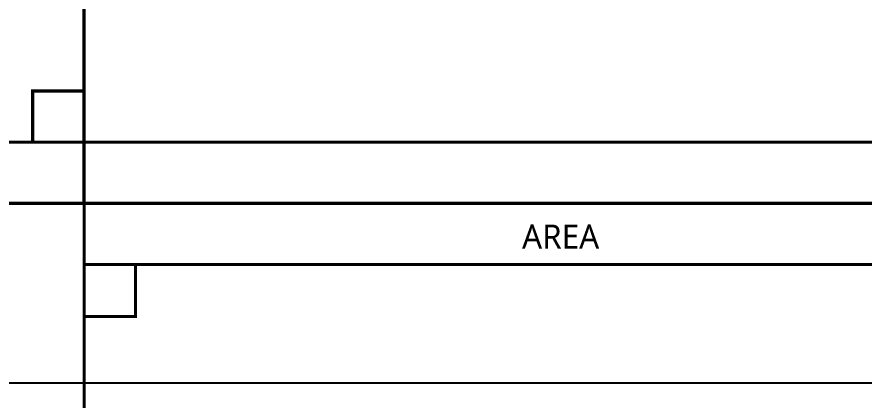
# Model space of a CAD drawing. Header units: millimetres. Extents: x 0 to 460473, y -68369 to 85219.
# Drawn here: x 206801 to 240267, y 8652 to 23774 of the extents above; entities that cross this region are included whole.
import ezdxf
from ezdxf.enums import TextEntityAlignment as Align

# ---------------------------------------------------------------- set-up
doc = ezdxf.new("R2010")
doc.units = ezdxf.units.MM
doc.header["$LTSCALE"] = 50
doc.layers.add('DIM', color=7, linetype='Continuous')
doc.styles.add('맑은 고딕', font='malgun.ttf')
doc.styles.add('맑은고딕', font='malgun.ttf')
doc.dimstyles.new('DH IN40', dxfattribs={"dimscale": 40, "dimtxt": 2.5, "dimasz": 1, "dimexe": 1.5, "dimexo": 1.5, "dimtad": 1, "dimdec": 7, "dimlunit": 6, "dimtxsty": '맑은 고딕', "dimblk": 'ARCHTICK', "dimcen": 2.5, "dimclrd": 256, "dimclre": 256, "dimclrt": 256, "dimadec": 0, "dimazin": 0, "dimtfac": 1, "dimtdec": 7, "dimtix": 1, "dimtmove": 0, "dimatfit": 3, "dimldrblk": 'ARCHTICK', "dimfxl": 1, "dimtfillclr": 1, "dimlwd": -1, "dimlwe": -1, "dimarcsym": 0})

# ---------------------------------------------------------------- blocks, each defined once
blk = doc.blocks.new('_ArchTick')
at = {"color": 0, "linetype": 'ByBlock', "const_width": 0.15}
blk.add_lwpolyline([(-0.5, -0.5), (0.5, 0.5)], dxfattribs=at)
blk = doc.blocks.new('*D309')
at = {"layer": 'Defpoints', "color": 0, "transparency": 16777216}
for p in [(263081, 11011), (0, 9333), (262890, 9333)]:
    blk.add_point(p, dxfattribs=at)
at = {"layer": 'DIM', "transparency": 16777216}
for p, q in [((263021, 11011), (262830, 11011)), ((262890, 11011), (262890, 9333)), ((60, 9333), (262950, 9333))]:
    blk.add_line(p, q, dxfattribs=at)
at = {"layer": 'DIM', "transparency": 16777216, "xscale": 40, "yscale": 40, "zscale": 40}
for p, rotation in [((262890, 11011), 90), ((262890, 9333), 270)]:
    blk.add_blockref('_ArchTick', p, dxfattribs=dict(at, rotation=rotation))
at = {"layer": 'DIM', "transparency": 16777216, "insert": (262813, 10172), "char_height": 100, "attachment_point": 5, "rotation": 90, "style": '맑은 고딕'}
blk.add_mtext('1680', dxfattribs=at)

msp = doc.modelspace()

# ---------------------------------------------------------------- linework, layer by layer
at = {"color": 32, "true_color": 0xcd6928, "const_width": 121.76646086}
for points in [[(209450.6767001, 16417.52961832), (209450.6767001, 49072.64002953)], [(209450.6767001, 49072.64002953), (209454.17511692, 16417.52961832)], [(207421.20509054, 18822.56014495), (207421.20509054, 20852.00115925), (209450.64610484, 20852.00115925)], [(171798.29943037, 18835.65235747), (209450.6767001, 18835.65235747)], [(209453.91605789, 18835.65235747), (247106.29332762, 18835.65235747)], [(171798.5584894, 16417.52961832), (209450.6767001, 16417.52961832)], [(207424.67291209, 16404.4374058), (207424.67291209, 16417.52961832)], [(209454.17511692, 16417.52961832), (247106.29332762, 16417.52961832)], [(209454.17511692, -16237.5807929), (209454.17511692, 16417.52961832)], [(209454.17511692, 16417.52961832), (247109.79174443, 16417.52961832)], [(209454.17511692, 16417.52961832), (209457.67353373, -16237.5807929)], [(209454.43417595, 13999.40687916), (247109.79174443, 13999.40687916)], [(211480.37490585, 13982.20040116), (211480.37490585, 11952.75938687), (209450.93389156, 11952.75938687)]]:
    msp.add_lwpolyline(points, dxfattribs=at)

# ---------------------------------------------------------------- texts
at = {"color": 7, "style": '맑은고딕'}
msp.add_text('AREA', height=953.103109844, dxfattribs=at).set_placement((228280.362818, 15102.84116912), align=Align.MIDDLE_CENTER)

# ---------------------------------------------------------------- dimensions: what is measured, and where the dimension line sits
at = {"layer": 'DIM'}
dim = msp.add_linear_dim(base=(262889.86648756, 9332.8295864), p1=(263081.33845055, 11010.82911102), p2=(0, 9332.8295864), angle=90, text='1680', dimstyle='DH IN40', dxfattribs=at)
dim.commit()
dim.dimension.update_dxf_attribs({"geometry": '*D309', "text_midpoint": (262812.93034626, 10171.82934871)})

doc.saveas('drawing.dxf')
